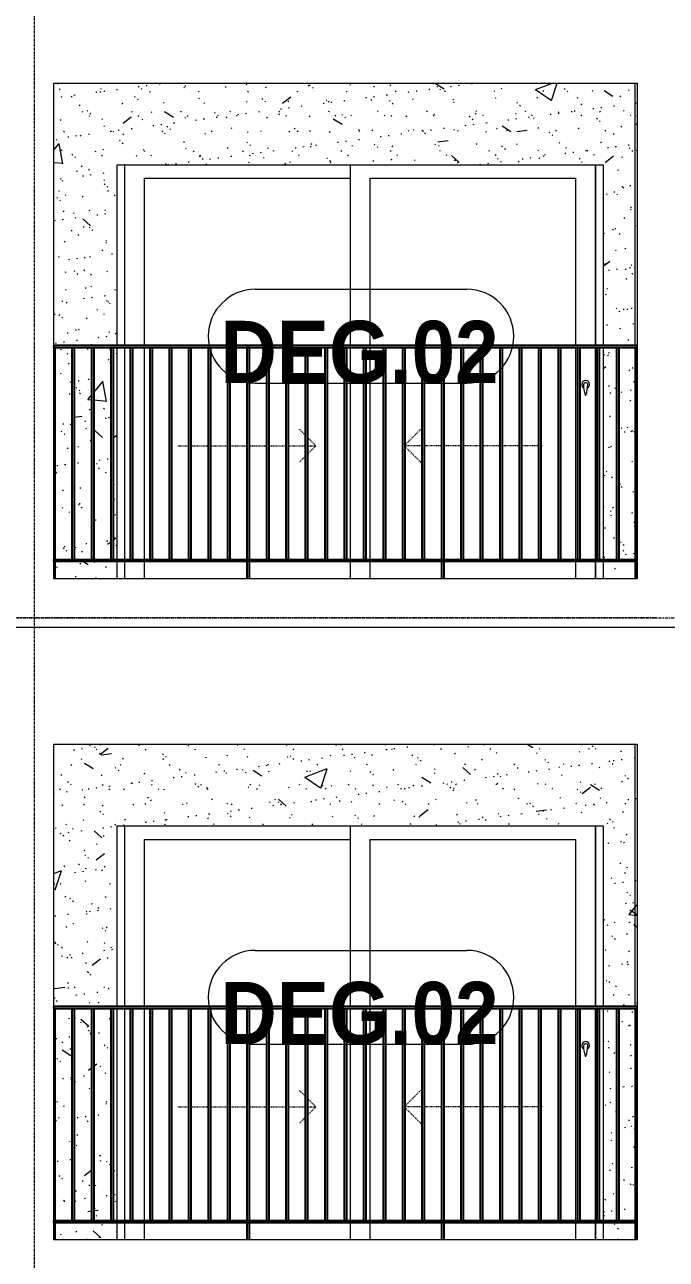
# Model space of a CAD drawing. Header units: millimetres. Extents: x 25061 to 259291, y -8723 to 35400.
# Drawn here: x 212060 to 215360, y 5700 to 12050 of the extents above; entities that cross this region are included whole.
import ezdxf

# ---------------------------------------------------------------- set-up
doc = ezdxf.new("R2010")
doc.units = ezdxf.units.MM
for name, pattern in [('Centre', [31.75, 6.35, -4.7625, 15.875, -4.7625]), ('Dash', [6.35, 3.175, -3.175]), ('Dash 1_8_', [6.35, 3.175, -3.175]), ('Grid Line', [22.225, 12.7, -3.175, 3.175, -3.175])]:
    doc.linetypes.add(name, pattern=pattern)
for name, color, linetype, lineweight in [('0-2', 50, 'Continuous', 5), ('A-AREA', 32, 'Dash 1_8_', 9), ('A-DOOR', 31, 'Continuous', 9), ('A-DOOR-FRAM', 31, 'Continuous', 9), ('A-DOOR-HDLN', 31, 'Dash', 9), ('A-DOOR-IDEN', 31, 'Continuous', 9), ('A-FLOR-LEVL-2', 51, 'Centre', 9), ('A-WALL', 113, 'Continuous', 9), ('A-WALL-PATT-2', 9, 'Continuous', 9), ('I-WALL-2', 7, 'Continuous', 9), ('S-GRID-1', 1, 'Grid Line', 9)]:
    doc.layers.add(name, color=color, linetype=linetype, lineweight=lineweight)
doc.styles.add('Arial_B_1', font='arialbd.ttf', dxfattribs={"width": 0.9, "height": 320})
pattern_1 = [(50, (-80880.3, 14125), (1165.98, -102.01), [121.92, -1341.12]), (355, (-80880.3, 14125), (-225.554, 1222.76), [97.536, -1072.896]), (100.451, (-80783.1, 14116.5), (940.43, 1120.746), [103.616, -1139.776]), (46.184, (-80880.3, 14450.1), (1734.91, -269.07), [182.88, -2011.68]), (96.636, (-80735.7, 14427.7), (1519.38, 1583.54), [155.42, -1709.66]), (351.184, (-80880.3, 14450.1), (1519.4, 1583.52), [146.3, -1609.34]), (21, (-80717.7, 14368.8), (970.33, -654.5), [121.92, -1341.12]), (326, (-80717.7, 14368.8), (395.53, 1178.8), [97.536, -1072.896]), (71.451, (-80636.9, 14314.3), (1365.87, 524.296), [103.616, -1139.776]), (37.5, (-80880.3, 14125), (19.767, 541.153), [53.645, -1006.246, 53.645, -1035.507, -1076.96]), (37.5, (-80880.3, 14125), (19.767, 541.153), [-2149.043, 53.645, -1023.315]), (7.5, (-80880.3, 14125), (427.646, 641.156), [53.645, -567.334, 53.645, -981.862, -410.464]), (7.5, (-80880.3, 14125), (427.646, 641.156), [-1656.486, 53.645, -356.82]), (327.5, (-81242.8, 14125), (867.782, -36.665), [53.645, -352.755, 53.645, -1214.323, -1682.496]), (327.5, (-81242.8, 14125), (867.782, -36.665), [-1674.37, 53.645, -1628.85]), (317.5, (-81405.4, 14125), (948.028, 162.73), [53.645, -474.675, 53.645, -788.416, -1194.816]), (317.5, (-81405.4, 14125), (948.028, 162.73), [-1370.38, 53.645, -1141.17])]
pattern_2 = [(37.5, (-80880.3, 14125), (-5.1206, 156.6122), [5.364, -118.181, 5.364, -132.812, -132.08]), (37.5, (-80880.3, 14125), (-5.1206, 156.6122), [-261.722, 5.364, -126.716]), (7.5, (-80880.3, 14125), (143.847, 229.3842), [5.364, -61.285, 5.364, -105.989, -42.672]), (7.5, (-80880.3, 14125), (143.847, 229.3842), [-178.003, 5.364, -37.308]), (327.5, (-80980.28, 14125), (253.1176, 0.4601), [5.364, -35.276, 5.364, -140.94, -191.008]), (327.5, (-80980.28, 14125), (253.1176, 0.4601), [-186.944, 5.364, -185.644]), (317.5, (-80980.28, 14125), (244.338, 71.3376), [5.364, -14.956, 5.364, -90.546, -109.728]), (317.5, (-80980.28, 14125), (244.338, 71.3376), [-116.23, 5.364, -104.364])]

# ---------------------------------------------------------------- blocks, each defined once
blk = doc.blocks.new('NCV_TKTC_TANG 2_rvt-2-TKCS_MẶT CẮT 2')
at = {"layer": 'A-WALL-PATT-2'}
h = blk.add_hatch(dxfattribs=at)
h.set_pattern_fill('FP_37', color=256, style=0, pattern_type=2)
h.set_pattern_definition(pattern_1)
h.paths.add_polyline_path([(-69047.6, 5800), (-68727.6, 5800), (-68727.6, 5890), (-69047.6, 5890)])
h.paths.add_polyline_path([(-66227.6, 5800), (-66062.6, 5800), (-66062.6, 5890), (-66227.6, 5890)])
h.paths.add_polyline_path([(-68747.6, 5900), (-68727.6, 5900), (-68727.6, 6990), (-68747.6, 6990), (-68747.6, 6783.1)])
h.paths.add_polyline_path([(-68757.6, 5900), (-68757.6, 6990), (-68847.6, 6990), (-68847.6, 5900)])
h.paths.add_polyline_path([(-69047.6, 5900), (-68957.6, 5900), (-68957.6, 6990), (-69047.6, 6990), (-69047.6, 6783.1)])
h.paths.add_polyline_path([(-68857.6, 5900), (-68857.6, 6990), (-68947.6, 6990), (-68947.6, 5900)])
h.paths.add_polyline_path([(-66062.6, 5900), (-66062.6, 6990), (-66147.6, 6990), (-66147.6, 5900), (-66077.6, 5900)])
h.paths.add_polyline_path([(-66227.6, 5900), (-66157.6, 5900), (-66157.6, 6990), (-66227.6, 6990), (-66227.6, 6008.3)])
h.paths.add_polyline_path([(-68860.1, 7000), (-68727.6, 7000), (-68727.6, 7930), (-66227.6, 7930), (-66227.6, 7000), (-66062.6, 7000), (-66062.6, 8350), (-69052.6, 8350), (-69052.6, 7000)])
h = blk.add_hatch(dxfattribs=at)
h.set_pattern_fill('FP_38', color=256, style=0, pattern_type=2)
h.set_pattern_definition(pattern_2)
h.paths.add_polyline_path([(-69047.6, 5800), (-68727.6, 5800), (-68727.6, 5890), (-69047.6, 5890)])
h.paths.add_polyline_path([(-66227.6, 5800), (-66062.6, 5800), (-66062.6, 5890), (-66227.6, 5890)])
h.paths.add_polyline_path([(-68747.6, 5900), (-68727.6, 5900), (-68727.6, 6990), (-68747.6, 6990), (-68747.6, 6783.1)])
h.paths.add_polyline_path([(-68757.6, 5900), (-68757.6, 6990), (-68847.6, 6990), (-68847.6, 5900)])
h.paths.add_polyline_path([(-69047.6, 5900), (-68957.6, 5900), (-68957.6, 6990), (-69047.6, 6990), (-69047.6, 6783.1)])
h.paths.add_polyline_path([(-68857.6, 5900), (-68857.6, 6990), (-68947.6, 6990), (-68947.6, 5900)])
h.paths.add_polyline_path([(-66062.6, 5900), (-66062.6, 6990), (-66147.6, 6990), (-66147.6, 5900), (-66077.6, 5900)])
h.paths.add_polyline_path([(-66227.6, 5900), (-66157.6, 5900), (-66157.6, 6990), (-66227.6, 6990), (-66227.6, 6008.3)])
h.paths.add_polyline_path([(-68860.1, 7000), (-68727.6, 7000), (-68727.6, 7930), (-66227.6, 7930), (-66227.6, 7000), (-66062.6, 7000), (-66062.6, 8350), (-69052.6, 8350), (-69052.6, 7000)])
h = blk.add_hatch(dxfattribs=at)
h.set_pattern_fill('FP_37', color=256, style=0, pattern_type=2)
h.set_pattern_definition(pattern_1)
h.paths.add_polyline_path([(-66062.6, 5800), (-66057.6, 5800), (-66057.6, 5890), (-66062.6, 5890), (-66062.6, 5811.9)])
h.paths.add_polyline_path([(-66057.6, 5900), (-66058.5, 6990), (-66062.6, 6990), (-66062.1, 5900)])
h.paths.add_polyline_path([(-66058.4, 7000), (-66052.6, 7000), (-66054, 8350), (-66062.6, 8350), (-66062.6, 7000)])
h = blk.add_hatch(dxfattribs=at)
h.set_pattern_fill('FP_38', color=256, style=0, pattern_type=2)
h.set_pattern_definition(pattern_2)
h.paths.add_polyline_path([(-66062.6, 5800), (-66057.6, 5800), (-66057.6, 5890), (-66062.6, 5890), (-66062.6, 5811.9)])
h.paths.add_polyline_path([(-66057.6, 5900), (-66058.5, 6990), (-66062.6, 6990), (-66062.1, 5900)])
h.paths.add_polyline_path([(-66058.4, 7000), (-66052.6, 7000), (-66054, 8350), (-66062.6, 8350), (-66062.6, 7000)])
at = {"layer": 'I-WALL-2'}
for p, q in [((-66062.6, 7000), (-66062.6, 8350)), ((-68727.6, 7000), (-68727.6, 7930)), ((-68727.6, 7930), (-66227.6, 7930)), ((-66227.6, 7930), (-66227.6, 7000)), ((-68727.6, 5900), (-68727.6, 6990)), ((-66227.6, 6990), (-66227.6, 5900)), ((-66062.6, 5900), (-66062.6, 6990)), ((-68727.6, 5800), (-68727.6, 5890)), ((-66227.6, 5890), (-66227.6, 5800)), ((-66062.6, 5800), (-66062.6, 5890))]:
    blk.add_line(p, q, dxfattribs=at)
blk = doc.blocks.new('NCV_TKTC_TANG 3 - 4_rvt-4-TKCS_MẶT CẮT 2')
at = {"layer": 'A-WALL-PATT-2'}
h = blk.add_hatch(dxfattribs=at)
h.set_pattern_fill('FP_37', color=256, style=0, pattern_type=2)
h.set_pattern_definition(pattern_1)
h.paths.add_polyline_path([(-69047.6, 9200), (-68727.6, 9200), (-68727.6, 9290), (-69047.6, 9290), (-69047.6, 9250.6)])
h.paths.add_polyline_path([(-66067.6, 9200), (-66062.6, 9200), (-66062.6, 9290), (-66227.6, 9290), (-66227.6, 9200), (-66073.4, 9200)])
h.paths.add_polyline_path([(-68727.6, 9300), (-68727.6, 10390), (-68747.6, 10390), (-68747.6, 9300)])
h.paths.add_polyline_path([(-69016.9, 9300), (-68957.6, 9300), (-68957.6, 10390), (-69047.6, 10390), (-69047.6, 9300)])
h.paths.add_polyline_path([(-68757.6, 9300), (-68757.6, 10390), (-68847.6, 10390), (-68847.6, 9300)])
h.paths.add_polyline_path([(-68857.6, 9300), (-68857.6, 10390), (-68947.6, 10390), (-68947.6, 9300)])
h.paths.add_polyline_path([(-66062.6, 9300), (-66062.6, 10390), (-66147.6, 10390), (-66147.6, 9300), (-66077.6, 9300)])
h.paths.add_polyline_path([(-66157.6, 9300), (-66157.6, 10390), (-66227.6, 10390), (-66227.6, 9300)])
h.paths.add_polyline_path([(-68754.3, 10400), (-68727.6, 10400), (-68727.6, 11330), (-66227.6, 11330), (-66227.6, 10400), (-66062.6, 10400), (-66062.6, 11750), (-69052.6, 11750), (-69052.6, 10400), (-68856.1, 10400)])
h = blk.add_hatch(dxfattribs=at)
h.set_pattern_fill('FP_38', color=256, style=0, pattern_type=2)
h.set_pattern_definition(pattern_2)
h.paths.add_polyline_path([(-69047.6, 9200), (-68727.6, 9200), (-68727.6, 9290), (-69047.6, 9290), (-69047.6, 9250.6)])
h.paths.add_polyline_path([(-66067.6, 9200), (-66062.6, 9200), (-66062.6, 9290), (-66227.6, 9290), (-66227.6, 9200), (-66073.4, 9200)])
h.paths.add_polyline_path([(-68727.6, 9300), (-68727.6, 10390), (-68747.6, 10390), (-68747.6, 9300)])
h.paths.add_polyline_path([(-69016.9, 9300), (-68957.6, 9300), (-68957.6, 10390), (-69047.6, 10390), (-69047.6, 9300)])
h.paths.add_polyline_path([(-68757.6, 9300), (-68757.6, 10390), (-68847.6, 10390), (-68847.6, 9300)])
h.paths.add_polyline_path([(-68857.6, 9300), (-68857.6, 10390), (-68947.6, 10390), (-68947.6, 9300)])
h.paths.add_polyline_path([(-66062.6, 9300), (-66062.6, 10390), (-66147.6, 10390), (-66147.6, 9300), (-66077.6, 9300)])
h.paths.add_polyline_path([(-66157.6, 9300), (-66157.6, 10390), (-66227.6, 10390), (-66227.6, 9300)])
h.paths.add_polyline_path([(-68754.3, 10400), (-68727.6, 10400), (-68727.6, 11330), (-66227.6, 11330), (-66227.6, 10400), (-66062.6, 10400), (-66062.6, 11750), (-69052.6, 11750), (-69052.6, 10400), (-68856.1, 10400)])
h = blk.add_hatch(dxfattribs=at)
h.set_pattern_fill('FP_37', color=256, style=0, pattern_type=2)
h.set_pattern_definition(pattern_1)
h.paths.add_polyline_path([(-66057.6, 9200), (-66057.6, 9290), (-66062.6, 9290), (-66062.4, 9200)])
h.paths.add_polyline_path([(-66062.1, 9300), (-66057.6, 9300), (-66058.5, 10390), (-66062.6, 10390), (-66062.6, 9300)])
h.paths.add_polyline_path([(-66052.6, 10400), (-66054, 11750), (-66062.6, 11750), (-66062.6, 10400), (-66058.4, 10400)])
h = blk.add_hatch(dxfattribs=at)
h.set_pattern_fill('FP_38', color=256, style=0, pattern_type=2)
h.set_pattern_definition(pattern_2)
h.paths.add_polyline_path([(-66057.6, 9200), (-66057.6, 9290), (-66062.6, 9290), (-66062.4, 9200)])
h.paths.add_polyline_path([(-66062.1, 9300), (-66057.6, 9300), (-66058.5, 10390), (-66062.6, 10390), (-66062.6, 9300)])
h.paths.add_polyline_path([(-66052.6, 10400), (-66054, 11750), (-66062.6, 11750), (-66062.6, 10400), (-66058.4, 10400)])
at = {"layer": 'I-WALL-2'}
for p, q in [((-66062.6, 10400), (-66062.6, 11750)), ((-68727.6, 10400), (-68727.6, 11330)), ((-68727.6, 11330), (-66227.6, 11330)), ((-66227.6, 11330), (-66227.6, 10400)), ((-68727.6, 9300), (-68727.6, 10390)), ((-66227.6, 10390), (-66227.6, 9300)), ((-66062.6, 9300), (-66062.6, 10390)), ((-68727.6, 9200), (-68727.6, 9290)), ((-66227.6, 9290), (-66227.6, 9200)), ((-66062.6, 9200), (-66062.6, 9290))]:
    blk.add_line(p, q, dxfattribs=at)
blk = doc.blocks.new('DEG_02-DEG_03 - DEG_02-2500x2400mm-CỬA ĐI 02 CÁNH TRƯỢT-V138-TKCS_MẶT CẮT 2')
at = {"layer": 'A-DOOR'}
for p, q in [((-67527.6, 10400), (-67527.6, 11330)), ((-66267.6, 11330), (-66267.6, 10400)), ((-68587.6, 11260), (-68587.6, 10400)), ((-68587.6, 11260), (-67527.6, 11260)), ((-67427.6, 11260), (-67427.6, 10400)), ((-67427.6, 11260), (-66367.6, 11260)), ((-66367.6, 10400), (-66367.6, 11260)), ((-68587.6, 10390), (-68587.6, 9300)), ((-67527.6, 9300), (-67527.6, 10390)), ((-67427.6, 10390), (-67427.6, 9300)), ((-66367.6, 9300), (-66367.6, 10390)), ((-66267.6, 10390), (-66267.6, 9300)), ((-68587.6, 9290), (-68587.6, 9200)), ((-67527.6, 9200), (-67527.6, 9290)), ((-67427.6, 9290), (-67427.6, 9200)), ((-66367.6, 9200), (-66367.6, 9290)), ((-66267.6, 9290), (-66267.6, 9200))]:
    blk.add_line(p, q, dxfattribs=at)
at = {"layer": 'A-DOOR', "flags": 128}
blk.add_lwpolyline([(-66316.1, 10208.7), (-66316.1, 10208.7), (-66316.1, 10208.7), (-66316.1, 10208.7), (-66316.1, 10208.7), (-66316.1, 10208.7), (-66316.1, 10208.7), (-66316.2, 10208.7), (-66316.2, 10208.7), (-66316.2, 10208.7), (-66316.2, 10208.7), (-66316.3, 10208.7), (-66316.3, 10208.7), (-66316.3, 10208.7), (-66316.4, 10208.7), (-66316.4, 10208.7), (-66316.4, 10208.7), (-66316.5, 10208.7), (-66316.5, 10208.7), (-66316.6, 10208.7), (-66316.6, 10208.7), (-66316.7, 10208.7), (-66316.7, 10208.7), (-66316.8, 10208.7), (-66316.8, 10208.7), (-66316.9, 10208.7), (-66316.9, 10208.7), (-66317, 10208.7), (-66317, 10208.7), (-66317.1, 10208.7), (-66317.1, 10208.7), (-66317.2, 10208.7), (-66317.3, 10208.7), (-66317.3, 10208.7), (-66317.4, 10208.7), (-66317.4, 10208.7), (-66317.5, 10208.7), (-66317.5, 10208.7), (-66317.6, 10208.7), (-66317.7, 10208.7), (-66317.7, 10208.7), (-66317.8, 10208.7), (-66317.8, 10208.7), (-66317.9, 10208.7), (-66318, 10208.7), (-66318, 10208.7), (-66318.1, 10208.7), (-66318.1, 10208.7), (-66318.2, 10208.7), (-66318.2, 10208.7), (-66318.3, 10208.7), (-66318.3, 10208.7), (-66318.4, 10208.7), (-66318.4, 10208.7), (-66318.5, 10208.7), (-66318.5, 10208.7), (-66318.6, 10208.7), (-66318.6, 10208.7), (-66318.7, 10208.7), (-66318.7, 10208.7), (-66318.7, 10208.7), (-66318.8, 10208.7), (-66318.8, 10208.7), (-66318.8, 10208.7), (-66318.9, 10208.7), (-66318.9, 10208.7), (-66318.9, 10208.7), (-66319, 10208.7), (-66319, 10208.7), (-66319, 10208.7), (-66319, 10208.7), (-66319, 10208.7), (-66319, 10208.7), (-66319, 10208.7), (-66319.1, 10208.7), (-66319.1, 10208.7)], dxfattribs=at)
at = {"layer": 'A-DOOR'}
for centre, radius, start, end in [((-66317.6, 10200), 20, 0, 180), ((-66317.6, 10200), 20, 180, 240), ((-66319.1, 10199.2), 9.45, 90, 180), ((-66163.8, 10199.2), 164.8, 180, 199.13397), ((-66316.1, 10199.2), 9.45, 0, 90), ((-66471.4, 10199.2), 164.8, 340.86603, 0), ((-66317.6, 10200), 20, 300, 0), ((-66317.2, 10146), 2.34, 199.13397, 261.03098), ((-66317.9, 10146), 2.34, 278.96902, 340.86603)]:
    blk.add_arc(centre, radius, start, end, dxfattribs=at)
at = {"layer": 'A-DOOR-FRAM'}
for p, q in [((-68687.6, 10400), (-68687.6, 11330)), ((-66267.6, 10400), (-66267.6, 11330)), ((-68687.6, 9300), (-68687.6, 10390)), ((-66267.6, 9300), (-66267.6, 10390)), ((-68687.6, 9200), (-68687.6, 9290)), ((-66267.6, 9200), (-66267.6, 9290))]:
    blk.add_line(p, q, dxfattribs=at)
at = {"layer": 'A-DOOR-HDLN'}
for p, q in [((-67757.6, 9937), (-67789.7, 9969.1)), ((-67704.8, 9884.2), (-67747.6, 9927)), ((-67247.6, 9887), (-67165.5, 9969.1)), ((-68414.8, 9884.2), (-68357.6, 9884.2)), ((-68347.6, 9884.2), (-68257.6, 9884.2)), ((-68247.6, 9884.2), (-68157.6, 9884.2)), ((-68147.6, 9884.2), (-68057.6, 9884.2)), ((-68047.6, 9884.2), (-67959.1, 9884.2)), ((-67947.6, 9884.2), (-67857.6, 9884.2)), ((-67847.6, 9884.2), (-67757.6, 9884.2)), ((-67704.8, 9884.2), (-67747.6, 9841.5)), ((-67747.6, 9884.2), (-67704.8, 9884.2)), ((-67157.6, 9884.2), (-67247.6, 9884.2)), ((-67247.6, 9881.5), (-67165.5, 9799.4)), ((-67057.6, 9884.2), (-67147.6, 9884.2)), ((-66957.6, 9884.2), (-67047.6, 9884.2)), ((-66857.6, 9884.2), (-66947.6, 9884.2)), ((-66757.6, 9884.2), (-66847.6, 9884.2)), ((-66657.6, 9884.2), (-66747.6, 9884.2)), ((-66557.6, 9884.2), (-66647.6, 9884.2)), ((-66540.3, 9884.2), (-66547.6, 9884.2)), ((-67757.6, 9831.5), (-67789.7, 9799.4))]:
    blk.add_line(p, q, dxfattribs=at)
blk = doc.blocks.new('Railing - 10mm-1251313-TKCS_MẶT CẮT 2')
at = {"layer": ''}
for p, q in [((-60830.064287, 5900), (-60830.064287, 6990)), ((-60820.064287, 6990), (-60820.064287, 5900))]:
    blk.add_line(p, q, dxfattribs=at)
blk = doc.blocks.new('Railing - 50 x 10mm-1251315-TKCS_MẶT CẮT 2')
at = {"layer": ''}
for p, q in [((-59897.564287, 6990), (-59907.564287, 6990)), ((-59907.564287, 5800), (-59907.564287, 6990)), ((-59897.564287, 6990), (-59897.564287, 5800))]:
    blk.add_line(p, q, dxfattribs=at)
blk = doc.blocks.new('Railing - 50 x 10mm-V189-TKCS_MẶT CẮT 2')
at = {"layer": ''}
for q in [(-69052.635618, 6990), (-69047.564287, 5800)]:
    blk.add_line((-69047.564287, 6990), q, dxfattribs=at)
blk = doc.blocks.new('Railing - 50 x 10mm-V186-TKCS_MẶT CẮT 2')
at = {"layer": ''}
for p in [(-57852.564287, 6990), (-57857.564287, 5800)]:
    blk.add_line(p, (-57857.564287, 6990), dxfattribs=at)
blk = doc.blocks.new('Railing - Railing-1260189-TKCS_MẶT CẮT 2')
at = {"layer": ''}
for p, q in [((-69052.564287, 5890), (-69052.564287, 5900)), ((-69052.564287, 5900), (-66052.564287, 5900)), ((-69052.564287, 5890), (-66052.564287, 5890))]:
    blk.add_line(p, q, dxfattribs=at)
for name, p in [('Railing - 50 x 10mm-V189-TKCS_MẶT CẮT 2', (0, 0)), ('Railing - 10mm-1251313-TKCS_MẶT CẮT 2', (-8127.5, 0)), ('Railing - 10mm-1251313-TKCS_MẶT CẮT 2', (-8027.5, 0)), ('Railing - 10mm-1251313-TKCS_MẶT CẮT 2', (-7927.5, 0)), ('Railing - 10mm-1251313-TKCS_MẶT CẮT 2', (-7827.5, 0)), ('Railing - 10mm-1251313-TKCS_MẶT CẮT 2', (-7727.5, 0)), ('Railing - 10mm-1251313-TKCS_MẶT CẮT 2', (-7627.5, 0)), ('Railing - 10mm-1251313-TKCS_MẶT CẮT 2', (-7527.5, 0)), ('Railing - 10mm-1251313-TKCS_MẶT CẮT 2', (-7427.5, 0)), ('Railing - 10mm-1251313-TKCS_MẶT CẮT 2', (-7327.5, 0)), ('Railing - 50 x 10mm-1251315-TKCS_MẶT CẮT 2', (-8150, 0)), ('Railing - 10mm-1251313-TKCS_MẶT CẮT 2', (-7127.5, 0)), ('Railing - 10mm-1251313-TKCS_MẶT CẮT 2', (-7027.5, 0)), ('Railing - 10mm-1251313-TKCS_MẶT CẮT 2', (-6927.5, 0)), ('Railing - 10mm-1251313-TKCS_MẶT CẮT 2', (-6827.5, 0)), ('Railing - 10mm-1251313-TKCS_MẶT CẮT 2', (-6727.5, 0)), ('Railing - 10mm-1251313-TKCS_MẶT CẮT 2', (-6627.5, 0)), ('Railing - 10mm-1251313-TKCS_MẶT CẮT 2', (-6527.5, 0)), ('Railing - 10mm-1251313-TKCS_MẶT CẮT 2', (-6427.5, 0)), ('Railing - 10mm-1251313-TKCS_MẶT CẮT 2', (-6327.5, 0)), ('Railing - 50 x 10mm-1251315-TKCS_MẶT CẮT 2', (-7150, 0)), ('Railing - 10mm-1251313-TKCS_MẶT CẮT 2', (-6127.5, 0)), ('Railing - 10mm-1251313-TKCS_MẶT CẮT 2', (-6027.5, 0)), ('Railing - 10mm-1251313-TKCS_MẶT CẮT 2', (-5927.5, 0)), ('Railing - 10mm-1251313-TKCS_MẶT CẮT 2', (-5827.5, 0)), ('Railing - 10mm-1251313-TKCS_MẶT CẮT 2', (-5727.5, 0)), ('Railing - 10mm-1251313-TKCS_MẶT CẮT 2', (-5627.5, 0)), ('Railing - 10mm-1251313-TKCS_MẶT CẮT 2', (-5527.5, 0)), ('Railing - 10mm-1251313-TKCS_MẶT CẮT 2', (-5427.5, 0)), ('Railing - 10mm-1251313-TKCS_MẶT CẮT 2', (-5327.5, 0)), ('Railing - 50 x 10mm-V186-TKCS_MẶT CẮT 2', (-8200, 0))]:
    blk.add_blockref(name, p)
blk = doc.blocks.new('Top Rail Type - Top Rail_Internal_-1260193-TKCS_MẶT CẮT 2')
at = {"layer": ''}
for p, q in [((-69052.564287, 6990), (-69052.564287, 7000)), ((-66052.564287, 7000), (-69052.564287, 7000)), ((-69052.564287, 6990), (-66052.564287, 6990))]:
    blk.add_line(p, q, dxfattribs=at)
blk = doc.blocks.new('Railing - Railing-1558318-TKCS_MẶT CẮT 2')
at = {"layer": ''}
for p, q in [((-69052.564287, 9290), (-69052.564287, 9300)), ((-69052.564287, 9300), (-66052.564287, 9300)), ((-69052.564287, 9290), (-66052.564287, 9290))]:
    blk.add_line(p, q, dxfattribs=at)
for name, p in [('Railing - 50 x 10mm-V189-TKCS_MẶT CẮT 2', (0, 3400)), ('Railing - 10mm-1251313-TKCS_MẶT CẮT 2', (-8127.5, 3400)), ('Railing - 10mm-1251313-TKCS_MẶT CẮT 2', (-8027.5, 3400)), ('Railing - 10mm-1251313-TKCS_MẶT CẮT 2', (-7927.5, 3400)), ('Railing - 10mm-1251313-TKCS_MẶT CẮT 2', (-7827.5, 3400)), ('Railing - 10mm-1251313-TKCS_MẶT CẮT 2', (-7727.5, 3400)), ('Railing - 10mm-1251313-TKCS_MẶT CẮT 2', (-7627.5, 3400)), ('Railing - 10mm-1251313-TKCS_MẶT CẮT 2', (-7527.5, 3400)), ('Railing - 10mm-1251313-TKCS_MẶT CẮT 2', (-7427.5, 3400)), ('Railing - 10mm-1251313-TKCS_MẶT CẮT 2', (-7327.5, 3400)), ('Railing - 50 x 10mm-1251315-TKCS_MẶT CẮT 2', (-8150, 3400)), ('Railing - 10mm-1251313-TKCS_MẶT CẮT 2', (-7127.5, 3400)), ('Railing - 10mm-1251313-TKCS_MẶT CẮT 2', (-7027.5, 3400)), ('Railing - 10mm-1251313-TKCS_MẶT CẮT 2', (-6927.5, 3400)), ('Railing - 10mm-1251313-TKCS_MẶT CẮT 2', (-6827.5, 3400)), ('Railing - 10mm-1251313-TKCS_MẶT CẮT 2', (-6727.5, 3400)), ('Railing - 10mm-1251313-TKCS_MẶT CẮT 2', (-6627.5, 3400)), ('Railing - 10mm-1251313-TKCS_MẶT CẮT 2', (-6527.5, 3400)), ('Railing - 10mm-1251313-TKCS_MẶT CẮT 2', (-6427.5, 3400)), ('Railing - 10mm-1251313-TKCS_MẶT CẮT 2', (-6327.5, 3400)), ('Railing - 50 x 10mm-1251315-TKCS_MẶT CẮT 2', (-7150, 3400)), ('Railing - 10mm-1251313-TKCS_MẶT CẮT 2', (-6127.5, 3400)), ('Railing - 10mm-1251313-TKCS_MẶT CẮT 2', (-6027.5, 3400)), ('Railing - 10mm-1251313-TKCS_MẶT CẮT 2', (-5927.5, 3400)), ('Railing - 10mm-1251313-TKCS_MẶT CẮT 2', (-5827.5, 3400)), ('Railing - 10mm-1251313-TKCS_MẶT CẮT 2', (-5727.5, 3400)), ('Railing - 10mm-1251313-TKCS_MẶT CẮT 2', (-5627.5, 3400)), ('Railing - 10mm-1251313-TKCS_MẶT CẮT 2', (-5527.5, 3400)), ('Railing - 10mm-1251313-TKCS_MẶT CẮT 2', (-5427.5, 3400)), ('Railing - 10mm-1251313-TKCS_MẶT CẮT 2', (-5327.5, 3400)), ('Railing - 50 x 10mm-V186-TKCS_MẶT CẮT 2', (-8200, 3400))]:
    blk.add_blockref(name, p)
blk = doc.blocks.new('Top Rail Type - Top Rail_Internal_-1558319-TKCS_MẶT CẮT 2')
at = {"layer": ''}
for p, q in [((-69052.564287, 10390), (-69052.564287, 10400)), ((-66052.564287, 10400), (-69052.564287, 10400)), ((-69052.564287, 10390), (-66052.564287, 10390))]:
    blk.add_line(p, q, dxfattribs=at)
blk = doc.blocks.new('STN_Door Tag - STN_Door Tag-1788670-TKCS_MẶT CẮT 2')
at = {"layer": 'A-DOOR-IDEN'}
for p, q in [((-93966.7, 3889.1), (-92878.6, 3889.1)), ((-93966.7, 3406.1), (-92878.6, 3406.1))]:
    blk.add_line(p, q, dxfattribs=at)
for centre, start, end in [((-93966.7, 3647.6), 90, 270), ((-92878.6, 3647.6), 270, 90)]:
    blk.add_arc(centre, 241.5, start, end, dxfattribs=at)

msp = doc.modelspace()

# ---------------------------------------------------------------- linework, layer by layer
at = {"layer": 'A-AREA'}
for p, q in [((212110.2, 9000), (208910.2, 9000)), ((215310.2, 9000), (212110.2, 9000))]:
    msp.add_line(p, q, dxfattribs=at)
at = {"layer": 'A-FLOR-LEVL-2'}
msp.add_line((147110.2, 9000), (255566.7, 9000), dxfattribs=at)
at = {"layer": 'A-WALL'}
for p, q in [((212210.1, 9200), (212210.1, 11750)), ((212210.1, 11750), (215210.2, 11750)), ((215210.2, 11750), (215210.2, 9200)), ((215210.2, 9200), (212210.1, 9200)), ((219005.2, 8950), (205210.2, 8950)), ((212210.1, 5800), (212210.1, 8350)), ((212210.1, 8350), (215210.2, 8350)), ((215210.2, 8350), (215210.2, 5800)), ((215210.2, 5800), (212210.1, 5800))]:
    msp.add_line(p, q, dxfattribs=at)
at = {"layer": 'S-GRID-1'}
msp.add_line((212110.2, -3283.1), (212110.2, 30285.9), dxfattribs=at)

# ---------------------------------------------------------------- block references
at = {"layer": ''}
for name in ['Railing - Railing-1558318-TKCS_MẶT CẮT 2', 'Top Rail Type - Top Rail_Internal_-1558319-TKCS_MẶT CẮT 2', 'Railing - Railing-1260189-TKCS_MẶT CẮT 2', 'Top Rail Type - Top Rail_Internal_-1260193-TKCS_MẶT CẮT 2']:
    msp.add_blockref(name, (281262.8, 0), dxfattribs=at)
at = {"layer": '0-2'}
for name in ['NCV_TKTC_TANG 3 - 4_rvt-4-TKCS_MẶT CẮT 2', 'NCV_TKTC_TANG 2_rvt-2-TKCS_MẶT CẮT 2']:
    msp.add_blockref(name, (281262.8, 0), dxfattribs=at)
at = {"layer": 'A-DOOR'}
for p in [(281262.8, 0), (281262.8, -3400)]:
    msp.add_blockref('DEG_02-DEG_03 - DEG_02-2500x2400mm-CỬA ĐI 02 CÁNH TRƯỢT-V138-TKCS_MẶT CẮT 2', p, dxfattribs=at)
at = {"layer": 'A-DOOR-IDEN'}
for p in [(307212.8, 6800), (307212.8, 3400)]:
    msp.add_blockref('STN_Door Tag - STN_Door Tag-1788670-TKCS_MẶT CẮT 2', p, dxfattribs=at)

# ---------------------------------------------------------------- texts
at = {"layer": 'A-DOOR-IDEN', "char_height": 320, "width": 1467.36, "attachment_point": 5, "line_spacing_factor": 0.936439, "style": 'Arial_B_1'}
for insert in [(213782, 10364.6), (213782, 6964.6)]:
    msp.add_mtext('\\pt7.2,14.4,21.6,28.8,36,43.2,50.4,57.6,64.8,72,79.2,86.4,93.6,100.8,108,115.2,122.4,129.6,136.8,144,151.2,158.4,165.6,172.8,180,187.2,194.4,201.6,208.8,216,223.2,230.4;DEG.02', dxfattribs=dict(at, insert=insert))

doc.saveas('drawing.dxf')
